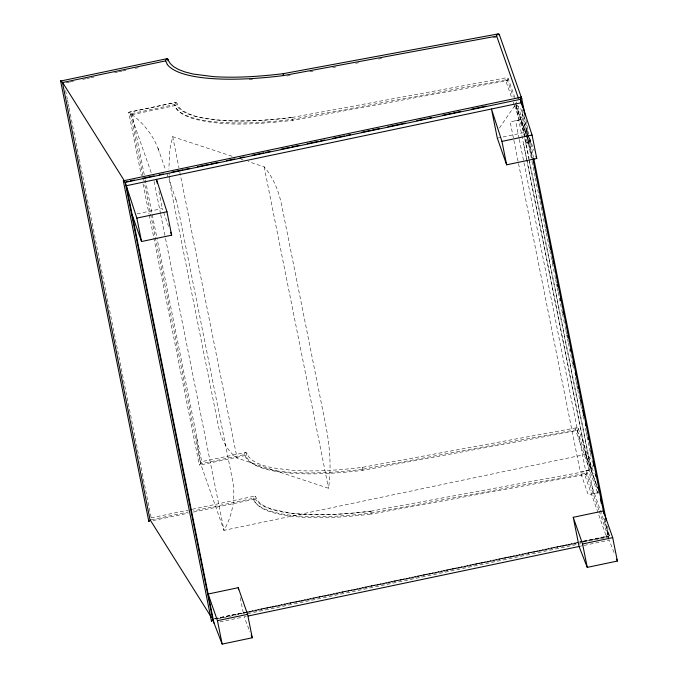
<?xml version="1.0" encoding="UTF-8"?>
<svg xmlns="http://www.w3.org/2000/svg" width="678" height="678" viewBox="0 0 678 678"><rect width="100%" height="100%" fill="white"/><g stroke="black" fill="none" stroke-linecap="round" stroke-linejoin="round"><path stroke-width="0.51" stroke-dasharray="3.39 2.54" d="M578.148 428.191L578.071 429.75L577.19 430.632L362.662 470.329A152.567 39.638 -11.3 0 1 246.012 455.379L199.34 465.184L201.663 461.65L246.131 452.362L248.996 457.158L252.36 460.345L257.293 463.184L263.767 465.659L272.064 467.769L292.489 470.396C315.745 471.803 339.059 470.193 362.154 467.396L577.334 427.632L578.148 428.191L594.182 473.981M169.314 176.136L171.093 189.789L218.638 427.216C221.401 439.03 227.011 450.828 237.08 458.082L328.516 488.262C331.5 467.481 329.881 446.285 325.855 425.759L281.76 205.57C278.895 191.594 273.556 177.78 264.157 166.864L248.08 161.559M232.003 156.254L172.712 136.676L169.72 150.016L168.881 169.034M362.662 470.329L362.23 467.43L362.171 469.337L575.546 429.852L597.572 492.77M362.171 469.329A154.143 40.053 -11.3 0 1 246.156 458.209L244.419 454.616L200.671 463.811L201.73 461.684L156.915 237.876M499.449 128.006L514.78 105.599M144.253 174.678L132.218 114.582L128.684 112.328L175.348 102.522A152.567 39.638 -11.3 0 0 291.998 117.48L292.515 120.413C259.53 123.93 225.35 127.167 192.866 118.599C185.594 116.091 176.933 112.641 174.331 104.632L130.583 113.828L132.193 114.633L175.577 105.522C177.127 105.302 177.611 102.242 175.695 102.395L128.71 112.268L141.355 175.636M370.917 511.144C347.822 513.941 324.499 515.551 301.252 514.144L290.226 513.085L272.522 509.398L265.725 506.788L261.123 504.093L257.759 500.906L255.47 496.381L254.199 496.254A152.567 39.638 -11.3 0 0 370.849 511.204L371.358 514.144C338.381 517.661 304.202 520.89 271.709 512.322C264.445 509.822 255.784 506.373 253.182 498.364L193.467 510.915M246.012 455.379L246.851 454.48L246.911 452.912M245.783 452.379L244.597 453.404L244.419 454.616M193.374 512.076L254.428 499.245L255.614 498.22L255.674 496.66M514.924 97.81L508.059 78.216L506.525 77.784L513.305 97.123M176.068 108.234A154.143 40.053 -11.3 0 0 292.082 119.353L292.515 120.413L506.746 80.775L507.983 79.767L508.059 78.216M576.978 427.64L575.741 428.649L575.546 429.852M609.302 535.891L586.911 471.939L585.377 471.507L598.877 510.059M254.92 501.957A154.143 40.053 -11.3 0 0 370.934 513.077L371.281 514.102L585.589 474.498L586.834 473.498L586.911 471.939M66.215 82.86L69.309 82.207M70.334 81.996L73.427 81.343M82.699 79.394L85.792 78.75M86.818 78.529L89.911 77.877M90.937 77.665L94.03 77.012M114.633 72.682L117.718 72.038M118.752 71.817L121.845 71.173M122.871 70.953L125.964 70.309M135.236 68.359L138.32 67.707M137.219 213.824L162.322 208.544L168.551 226.316M497.305 138.159L527.433 131.829L528.12 133.803M526.696 159.186L523.577 143.609L527.484 142.787A1.517 1.466 -19.3 0 0 529.255 143.914A1.517 1.466 -19.3 0 0 530.45 142.16L517.314 104.641M151.118 517.856L188.272 510.102M192.399 509.237L254.547 496.127M151.253 519.78L188.315 511.992M153.016 520.56L188.196 513.161M529.34 161.457L591.047 469.591L585.707 454.345L515.627 104.361L518.475 106.463A132.21 34.349 -11.3 0 1 522.052 116.684L520.958 119.608L510.17 121.879L580.258 471.854L591.047 469.591L592.14 466.659A132.21 34.349 -11.3 0 0 592.394 465.244M599.055 492.457L588.267 494.72L580.258 471.854M214.604 618.667L245.648 612.141M246.682 611.92L576.724 542.578M577.758 542.358L607.768 536.052L608.666 536.662M214.663 618.811L582.504 541.519M583.538 541.307L607.819 536.205M214.74 619.039L578.927 542.519M579.961 542.298L607.895 536.425M217.969 618.76L576.986 543.324M583.199 542.019L608.48 537.078M247.834 613.632L580.614 543.714M219.994 621.921L243.088 617.073M246.165 616.421L244.097 616.861L250.046 632.065M580.08 546.265L583.088 545.629M584.097 545.417L609.2 540.146L614.404 553.451M286.938 76.021L290.065 75.444M309.846 71.783L312.973 71.207M332.762 67.546L335.881 66.969M355.67 63.308L358.798 62.723M378.578 59.062L381.706 58.486M493.135 37.866L496.262 37.29M291.998 117.48L506.89 77.665M292.082 119.353L505.457 79.868L511.712 97.734M370.849 511.204L585.741 471.388M370.925 513.085L584.3 473.6L606.463 536.874M292.065 117.413C268.971 120.209 245.656 121.82 222.401 120.421L201.976 117.794L193.679 115.675L187.204 113.201L182.272 110.37L178.907 107.183L176.822 102.937M175.577 105.522L174.331 104.632M254.428 499.245L253.182 498.364M506.746 80.775L505.457 79.868M585.589 474.498L584.3 473.6M241.046 159.237L243.055 159.898M142.931 175.763L130.447 113.455C143.804 122.989 154.389 136.6 159.415 152.296M175.78 199.095L177.212 203.892L232.359 479.236C236.029 496.559 232.681 515.017 223.969 530.357L585.707 454.345L588.563 456.447A132.21 34.349 -11.3 0 1 591.936 461.218M529.501 137.753L534.001 150.592M516.297 101.734L516.983 103.692M515.339 102.929L526.509 134.837M526.848 135.803L528.679 141.041A1.517 1.466 -19.3 0 1 530.45 142.16M515.958 105.319L520.958 119.608L524.569 137.626M519.102 138.397L515.568 120.743A9.67 2.517 -11.3 0 1 519.238 120.718L519.806 120.803A9.67 2.517 -11.3 0 1 521.721 121.769L526.12 134.337M526.459 135.312L528.493 141.109L531.891 158.084M515.907 105.802L521.246 121.04M522.009 123.21L526.069 134.812M526.408 135.778L528.781 142.541M513.221 102.056L514.263 105.039M514.475 105.632L527.611 143.151M585.428 452.912L590.758 468.151M591.521 470.312L597.615 487.719M529.272 159.474L591.809 471.752L597.564 488.185M577.19 430.632L597.513 488.66M599.225 511.043L607.53 534.764A1.517 1.466 -19.3 0 1 609.242 536.654M608.903 539.307L603.954 516.729M157.957 148.185L165.644 170.144M167.042 174.136L176.627 201.459M130.447 113.455L151.448 173.424M526.06 120.057L528.764 133.558M529.594 137.71L533.544 157.44M607.378 526.128L609.463 536.51M524.408 116.743L532.611 157.728M604.971 519.026L608.59 537.129M522.492 109.692L532.12 158.042M522.204 112.54L526.984 136.431M527.196 137.464L531.764 160.313M531.976 161.356L535.095 176.933M535.306 177.967L544.451 223.664M544.663 224.698L545.282 227.816M545.493 228.859L546.121 231.969M546.324 233.012L552.146 262.089M552.358 263.123L554.646 274.548M554.85 275.59L555.477 278.7M555.68 279.743L556.307 282.862M556.519 283.896L557.138 287.014M557.35 288.048L557.969 291.167M558.18 292.201L562.342 312.973M562.545 314.016L564.833 325.44M565.045 326.474L565.664 329.593M565.876 330.627L566.503 333.746M566.706 334.788L567.333 337.898M567.537 338.941L568.164 342.051M568.367 343.093L572.529 363.866M572.74 364.9L573.774 370.095M575.232 377.366L575.859 380.477M576.063 381.519L576.69 384.629M576.902 385.672L577.52 388.791M577.732 389.825L580.021 401.249M580.224 402.291L580.851 405.402M581.054 406.444L581.47 408.52M582.927 415.792L583.97 420.979M585.428 428.25L586.046 431.369M586.258 432.403L586.877 435.522M587.089 436.556L590.207 452.133M590.419 453.175L591.453 458.37M521.721 121.769L529.06 158.432M524.78 138.659L529.137 160.415M526.899 160.228L593.657 493.592A5.517 1.432 -11.3 0 0 597.335 492.389L597.759 492.152A5.517 1.432 -11.3 0 0 598.352 491.703M519.306 139.439L585.656 470.727A9.67 2.517 -11.3 0 1 589.326 470.702L589.894 470.778A9.67 2.517 -11.3 0 1 591.809 471.752M264.157 166.864L328.516 488.262M172.712 136.676L178.941 167.78M179.772 171.932L237.08 458.082M158.898 191.45L162.322 208.544M240.266 597.75L243.487 613.844M154.092 181.407L160.542 213.604M160.745 214.646L165.322 237.495M165.534 238.529L223.969 530.357L200.535 463.438L196.476 435.869M145.295 179.856L156.703 236.842M143.668 179.178L200.671 463.811M143.024 183.941L149.05 214.036M149.253 215.07L153.618 236.868M153.83 237.902L199.34 465.184M65.613 90.555L67.275 98.852M67.478 99.886L68.105 102.997M68.308 104.039L68.936 107.149M69.139 108.183L78.284 153.821M78.487 154.864L79.114 157.974M79.318 159.008L88.462 204.646M88.665 205.688L151.194 517.899M169.017 173.034L169.212 175.102M528.493 141.109A5.517 1.432 -11.3 0 1 527.67 142.177L527.247 142.405A5.517 1.432 -11.3 0 1 523.577 143.609M606.674 537.188A1.517 1.466 -19.3 0 1 607.53 534.764M252.521 79.529A152.567 39.638 -11.3 0 1 248.411 79.75M598.216 493.694A1.517 1.466 -19.3 0 1 598.394 491.152"/><path stroke-width="1.02" d="M150.219 520.001L148.88 521.424L148.897 520.967M525.23 115.896L521.407 97.166L123.311 180.814L125.193 182.374L212.799 619.845L211.544 621.26L211.96 620.023M521.484 97.208L520.416 99.327L521.246 103.471M499.381 35.62L499.093 34.188L498.135 33.917L283.302 73.665C260.208 76.461 236.893 78.072 213.638 76.673L193.213 74.046L184.916 71.927L178.441 69.453L173.509 66.622L170.144 63.435L167.28 58.63L60.622 81.046L148.804 521.39M168 60.749L168.059 59.189M520.467 98.141L521.407 97.166M166.941 58.647L165.542 60.495L167.339 64.478M498.135 33.917L496.889 34.917L496.694 36.12L518.373 98.039M165.576 60.893L62.52 82.547L60.622 81.046M126.091 181.78L128.159 181.348M130.235 180.907L134.371 180.043M142.643 178.306L154.025 175.907M159.203 174.822L163.339 173.958M171.619 172.212L183.001 169.822M185.069 169.39L189.204 168.517M197.484 166.78L208.866 164.39M210.934 163.957L218.172 162.432M226.452 160.694L234.732 158.957M239.902 157.864L244.038 156.999M252.318 155.262L263.7 152.864M265.768 152.431L269.903 151.558M281.285 149.168L289.565 147.431M291.633 146.999L298.879 145.473M307.151 143.736L318.533 141.346M320.601 140.914L324.745 140.041M333.017 138.304L344.399 135.914M346.466 135.473L350.611 134.608M361.993 132.21L370.264 130.473M372.332 130.04L379.578 128.515M387.858 126.778L405.444 123.082M416.826 120.692L425.098 118.955M427.174 118.514L431.31 117.65M442.692 115.26L450.963 113.514M453.04 113.082L460.277 111.565M471.659 109.166L486.143 106.124M506.635 164.813L501.949 141.388L491.465 108.997L497.305 138.159L506.635 164.813L536.764 158.483L532.069 135.066L520.416 99.327L125.193 182.374L136.846 218.104L166.966 211.773L171.661 235.198L141.532 241.529L132.202 214.875M501.949 141.388L532.069 135.066M238.249 587.69L208.129 594.021L217.46 620.675L222.155 644.1L252.275 637.769L247.589 614.344L238.249 587.69L238.656 589.707M573.232 517.306L603.361 510.975L612.692 537.629L617.378 561.053L587.258 567.384L579.071 546.476L573.232 517.306L582.563 543.959L587.258 567.384M217.46 620.675L247.589 614.344M582.563 543.959L612.692 537.629M248.233 615.988L579.071 546.476M167.313 64.486A154.143 40.053 -11.3 0 0 283.319 75.605L496.694 36.12M60.647 80.987L61.393 81.284M124.472 181.348L123.311 180.814L211.477 621.217M62.613 82.521L124.421 180.882M211.468 617.463L149.999 519.645L62.384 82.165M616.641 559.155L617.378 561.053M251.165 634.922L252.275 637.769M212.799 619.845L222.155 644.1M499.296 34.468L521.687 98.412M536.069 156.508L536.764 158.483M170.619 232.24L171.661 235.198M166.966 211.773L156.482 179.382L157.288 183.407M283.658 74.368L283.302 73.665L283.319 75.605M533.755 158.483L606.132 519.899M522.594 107.692L521.585 102.666L126.362 185.713L213.968 623.192M532.823 158.762L603.962 513.992M550.104 247.572L550.519 249.648M552.807 261.047L553.223 263.123M557.579 284.896L557.994 286.964M560.282 298.371L560.698 300.439M562.977 311.846L563.393 313.922M567.749 335.686L568.164 337.763M570.452 349.162L570.868 351.238M573.147 362.645L573.563 364.713M575.224 373.01L575.639 375.078M577.927 386.485L578.342 388.562M580.622 399.961L581.038 402.037M582.699 410.326L583.741 415.512M585.402 423.809L585.817 425.877M588.097 437.285L588.512 439.352M590.801 450.76L591.216 452.836M592.877 461.125L593.911 466.311M595.572 474.6L595.987 476.676M598.267 488.075L598.682 490.152M600.344 498.449L601.386 503.627M136.846 218.104L141.532 241.529M600.411 491.779A1.517 1.466 -19.3 0 1 600.31 493.253M599.547 491.058A1.517 1.466 -19.3 0 1 599.903 491.219M518.958 97.929A1.517 1.466 -19.3 0 1 521.713 98.802"/></g></svg>
